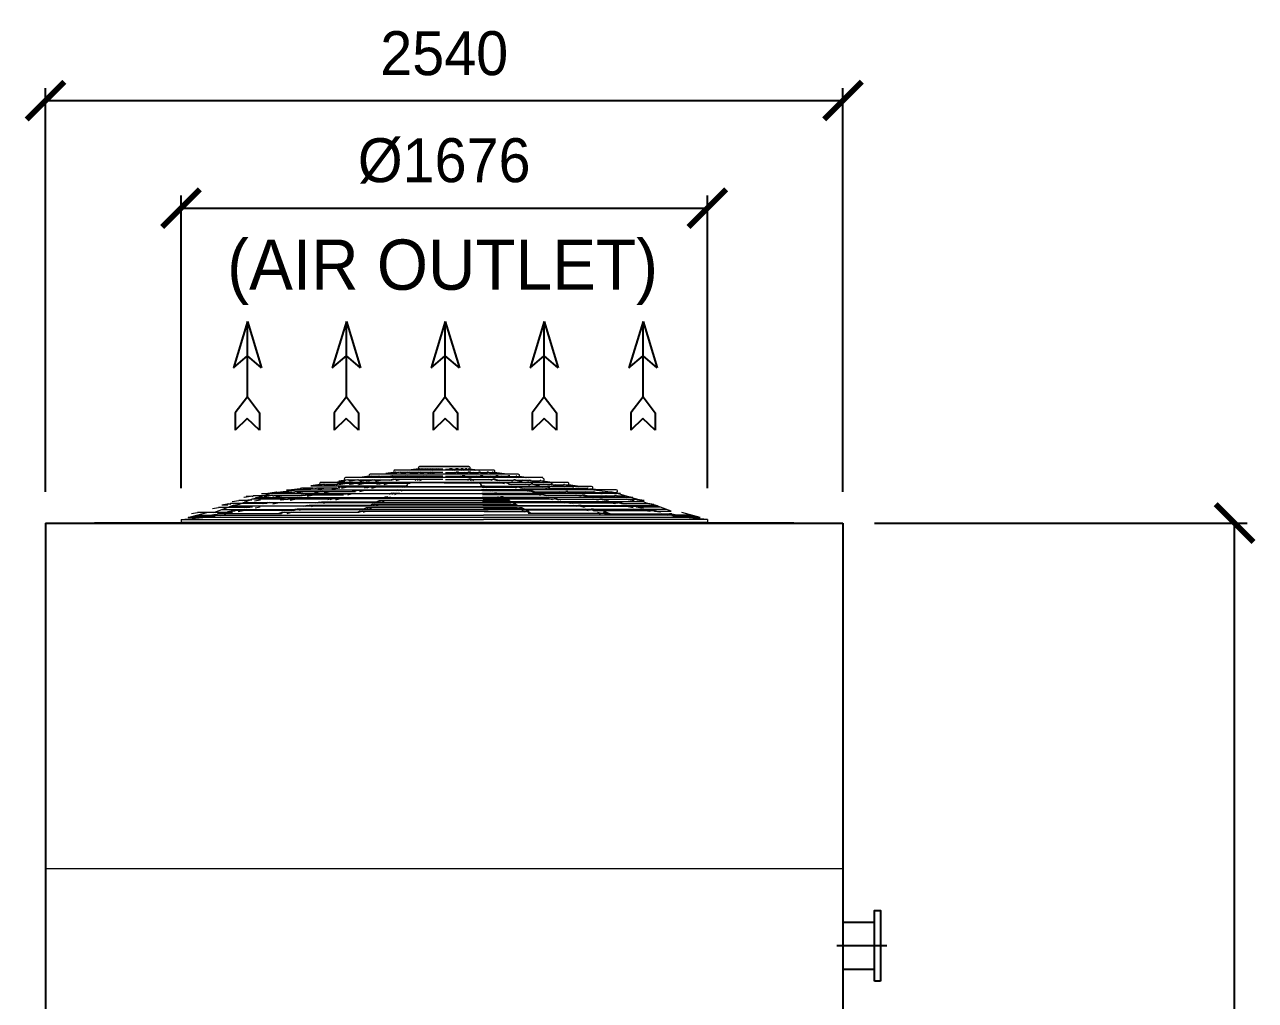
# Model space of a CAD drawing. Header units: millimetres. Extents: x 153470 to 191610, y 62385 to 83180.
# Drawn here: x 168216 to 172136, y 70321 to 73428 of the extents above; entities that cross this region are included whole.
import ezdxf
from ezdxf.enums import TextEntityAlignment as Align

# ---------------------------------------------------------------- set-up
doc = ezdxf.new("R2010")
doc.units = ezdxf.units.MM
doc.header["$LTSCALE"] = 30
doc.header["$MEASUREMENT"] = 0
doc.linetypes.add('CENTER', pattern=[2, 1.25, -0.25, 0.25, -0.25])
doc.layers.get('0').update_dxf_attribs({"linetype": 'CONTINUOUS'})
doc.layers.get('DEFPOINTS').update_dxf_attribs({"color": 143, "linetype": 'CONTINUOUS'})
for name, color, linetype in [('center', 1, 'CENTER'), ('냉각탑', 4, 'CONTINUOUS'), ('냉각탑_dim', 1, 'CONTINUOUS'), ('냉각탑_text', 3, 'CONTINUOUS')]:
    doc.layers.add(name, color=color, linetype=linetype)
doc.styles.add('HY울릉도L', font='')
doc.styles.add('돋움', font='')
doc.styles.get('HY울릉도L').set_extended_font_data('HY울릉도L')
doc.styles.get('돋움').set_extended_font_data('Dotum')
doc.dimstyles.new('성지DIM', dxfattribs={"dimtxt": 3.5, "dimasz": 3, "dimexe": 1, "dimexo": 2.5, "dimgap": 2, "dimtad": 1, "dimdec": 0, "dimzin": 3, "dimdsep": 46, "dimtxsty": 'HY울릉도L', "dimblk": 'ARCHTICK', "dimcen": -2, "dimclrd": 256, "dimclre": 256, "dimclrt": 7, "dimadec": 0, "dimazin": 0, "dimtfac": 1, "dimtdec": 0, "dimtofl": 0, "dimtmove": 0, "dimatfit": 3, "dimfxl": 0, "dimtolj": 1, "dimtzin": 0, "dimlwe": -1, "dimarcsym": 0})

# ---------------------------------------------------------------- blocks, each defined once
blk = doc.blocks.new('_ArchTick')
at = {"color": 0, "linetype": 'ByBlock', "const_width": 0.15}
blk.add_lwpolyline([(-0.5, -0.5), (0.5, 0.5)], dxfattribs=at)
blk = doc.blocks.new('*D44')
at = {"layer": 'DEFPOINTS', "color": 0, "transparency": 16777216}
for p in [(170822.6, 71840.8), (172069.7, 71840.8), (170777.6, 68260.8)]:
    blk.add_point(p, dxfattribs=at)
at = {"layer": '냉각탑_dim', "transparency": 16777216}
for p, q in [((170922.6, 71840.8), (172109.7, 71840.8)), ((170877.6, 68260.8), (172109.7, 68260.8))]:
    blk.add_line(p, q, dxfattribs=at)
at = {"layer": '냉각탑_dim', "lineweight": -2, "transparency": 16777216}
blk.add_line((172069.7, 68260.8), (172069.7, 71840.8), dxfattribs=at)
at = {"layer": '냉각탑_dim', "lineweight": -2, "transparency": 16777216, "xscale": 120, "yscale": 120, "zscale": 120}
for p, rotation in [((172069.7, 71840.8), 90), ((172069.7, 68260.8), 270)]:
    blk.add_blockref('_ArchTick', p, dxfattribs=dict(at, rotation=rotation))
at = {"layer": '냉각탑_dim', "color": 7, "transparency": 16777216, "insert": (171919.7, 70050.8), "char_height": 140, "attachment_point": 5, "rotation": 90, "style": 'HY울릉도L'}
blk.add_mtext('\\A1;3580', dxfattribs=at)
blk = doc.blocks.new('*D46')
at = {"layer": 'DEFPOINTS', "color": 0, "transparency": 16777216}
for p in [(170822.6, 73186.1), (168282.6, 71840.8), (170822.6, 71840.8)]:
    blk.add_point(p, dxfattribs=at)
at = {"layer": '냉각탑_dim', "transparency": 16777216}
for p, q in [((168282.6, 71940.8), (168282.6, 73226.1)), ((170822.6, 71940.8), (170822.6, 73226.1))]:
    blk.add_line(p, q, dxfattribs=at)
at = {"layer": '냉각탑_dim', "lineweight": -2, "transparency": 16777216}
blk.add_line((168282.6, 73186.1), (170822.6, 73186.1), dxfattribs=at)
at = {"layer": '냉각탑_dim', "lineweight": -2, "transparency": 16777216, "xscale": 120, "yscale": 120, "zscale": 120, "rotation": 180}
blk.add_blockref('_ArchTick', (168282.6, 73186.1), dxfattribs=at)
at = {"layer": '냉각탑_dim', "lineweight": -2, "transparency": 16777216, "xscale": 120, "yscale": 120, "zscale": 120}
blk.add_blockref('_ArchTick', (170822.6, 73186.1), dxfattribs=at)
at = {"layer": '냉각탑_dim', "color": 7, "transparency": 16777216, "insert": (169552.6, 73336.1), "char_height": 140, "attachment_point": 5, "style": 'HY울릉도L'}
blk.add_mtext('\\A1;2540', dxfattribs=at)
blk = doc.blocks.new('*D47')
at = {"layer": 'DEFPOINTS', "color": 0, "transparency": 16777216}
for p in [(170390.6, 72843.7), (168714.6, 71852.1), (170390.6, 71852.1)]:
    blk.add_point(p, dxfattribs=at)
at = {"layer": '냉각탑_dim', "transparency": 16777216}
for p, q in [((168714.6, 71952.1), (168714.6, 72883.7)), ((170390.6, 71952.1), (170390.6, 72883.7))]:
    blk.add_line(p, q, dxfattribs=at)
at = {"layer": '냉각탑_dim', "lineweight": -2, "transparency": 16777216}
blk.add_line((168714.6, 72843.7), (170390.6, 72843.7), dxfattribs=at)
at = {"layer": '냉각탑_dim', "lineweight": -2, "transparency": 16777216, "xscale": 120, "yscale": 120, "zscale": 120, "rotation": 180}
blk.add_blockref('_ArchTick', (168714.6, 72843.7), dxfattribs=at)
at = {"layer": '냉각탑_dim', "lineweight": -2, "transparency": 16777216, "xscale": 120, "yscale": 120, "zscale": 120}
blk.add_blockref('_ArchTick', (170390.6, 72843.7), dxfattribs=at)
at = {"layer": '냉각탑_dim', "color": 7, "transparency": 16777216, "insert": (169552.6, 72993.7), "char_height": 140, "attachment_point": 5, "style": 'HY울릉도L'}
blk.add_mtext('\\A1;Ø1676', dxfattribs=at)
blk = doc.blocks.new('화살표 IN OUT')
at = {"layer": '냉각탑_dim'}
for p, q in [((-163.5, 50), (-121.5, 0)), ((0, 0), (-163.5, 50)), ((-322.7, 43), (-383.9, 43)), ((-343.1, 0.5), (-383.9, 43)), ((-383.9, -43), (-343.1, 0.5)), ((-266.4, 0), (-322.7, 43)), ((-266.4, 0), (-322.7, -43)), ((-266.4, 0), (0, 0)), ((-163.5, -50), (-121.5, 0)), ((0, 0), (-163.5, -50)), ((-322.7, -43), (-383.9, -43))]:
    blk.add_line(p, q, dxfattribs=at)

msp = doc.modelspace()

# ---------------------------------------------------------------- linework, layer by layer
at = {"ltscale": 500}
for p, q in [((168282.6, 71840.8), (170822.6, 71840.8)), ((168282.6, 71840.8), (168282.6, 68260.8)), ((170666, 71840.8), (168439.2, 71840.8)), ((170822.6, 71840.8), (170822.6, 68260.8))]:
    msp.add_line(p, q, dxfattribs=at)
at = {"lineweight": 18, "ltscale": 500}
msp.add_line((168282.6, 70740.8), (170822.6, 70740.8), dxfattribs=at)
at = {"color": 3}
for p, q in [((170822.6, 70569.8), (170922.6, 70569.8)), ((170922.6, 70419.8), (170822.6, 70419.8)), ((170942.6, 70382.8), (170922.6, 70382.8))]:
    msp.add_line(p, q, dxfattribs=at)
msp.add_lwpolyline([(170922.6, 70382.8), (170922.6, 70607.3), (170942.6, 70607.3), (170942.6, 70382.8)], dxfattribs=at)
at = {"layer": 'center', "linetype": 'CENTER', "ltscale": 50}
msp.add_line((170962.6, 70494.8), (170802.6, 70494.8), dxfattribs=at)
at = {"layer": '냉각탑', "linetype": 'Continuous', "lineweight": 15}
for p, q in [((169709.8, 72009.6), (169395.4, 72009.6)), ((169471.1, 72014.1), (169438.9, 72009.6)), ((169472.9, 72014.1), (169441.7, 72009.6)), ((169474.9, 72014.1), (169443.8, 72009.6)), ((169480.1, 72014.1), (169452.1, 72009.6)), ((169484, 72014.1), (169456.1, 72009.6)), ((169492.2, 72014.1), (169469.4, 72009.6)), ((169471.1, 72014.1), (169471.3, 72013.9)), ((169631.2, 72020.6), (169474, 72020.6)), ((169474, 72020.6), (169631.2, 72020.6)), ((169497.8, 72014.1), (169475, 72009.6)), ((169508.4, 72014.1), (169492.3, 72009.6)), ((169515.3, 72014.1), (169499.1, 72009.6)), ((169503.5, 72012.7), (169499.9, 72012.7)), ((169500.6, 72011.9), (169500.5, 72012.7)), ((169515.1, 72009.6), (169517.5, 72010.2)), ((169525.2, 72012.7), (169516.8, 72012.7)), ((169517.5, 72010.2), (169517.2, 72012.7)), ((169527.7, 72014.1), (169519.4, 72009.6)), ((169535.3, 72014.1), (169527, 72009.6)), ((169527.7, 72014.1), (169535.3, 72014.1)), ((169535.2, 72009.6), (169536.5, 72010.2)), ((169548.7, 72012.7), (169536.1, 72012.7)), ((169536.5, 72010.2), (169536.3, 72012.7)), ((169556.5, 72012.7), (169569.1, 72012.7)), ((169568.8, 72010.2), (169568.9, 72012.7)), ((169570, 72009.6), (169568.8, 72010.2)), ((169569.9, 72014.1), (169578.2, 72009.6)), ((169577.5, 72014.1), (169569.9, 72014.1)), ((169577.5, 72014.1), (169585.8, 72009.6)), ((169580, 72012.7), (169588.4, 72012.7)), ((169587.7, 72010.2), (169588, 72012.7)), ((169590.1, 72009.6), (169587.7, 72010.2)), ((169590, 72014.1), (169606.1, 72009.6)), ((169596.8, 72014.1), (169612.9, 72009.6)), ((169601.7, 72012.7), (169605.3, 72012.7)), ((169604.6, 72011.9), (169604.7, 72012.7)), ((169607.5, 72014.1), (169630.3, 72009.6)), ((169613, 72014.1), (169635.8, 72009.6)), ((169621.2, 72014.1), (169649.1, 72009.6)), ((169625.1, 72014.1), (169653.1, 72009.6)), ((169630.3, 72014.1), (169661.5, 72009.6)), ((169632.3, 72014.1), (169663.5, 72009.6)), ((169634.1, 72014.1), (169633.9, 72013.9)), ((169634.1, 72014.1), (169666.3, 72009.6)), ((169667.3, 71970.5), (169159.7, 71970.5)), ((169159.7, 71970.5), (169437.9, 71970.5)), ((169235.6, 71974.7), (169205.7, 71970.5)), ((169245.4, 71978.7), (169216.5, 71974.5)), ((169247.4, 71978.7), (169218.5, 71974.5)), ((169866.9, 71985.5), (169238.3, 71985.5)), ((169245.4, 71978.7), (169247.4, 71978.7)), ((169270.2, 71967.6), (169249.5, 71963.4)), ((169269.6, 71977.6), (169250, 71977.6)), ((169276.1, 71978.7), (169250.2, 71974.5)), ((169280, 71978.7), (169254.1, 71974.5)), ((169275.7, 71967.6), (169255.1, 71963.4)), ((169276.1, 71978.7), (169280, 71978.7)), ((169320.3, 71977.6), (169282.4, 71977.6)), ((169314.1, 71989.8), (169283.4, 71985.5)), ((169283.5, 71974.5), (169302.7, 71977.6)), ((169321.2, 71989.8), (169291.6, 71985.5)), ((169323.2, 71989.8), (169293.6, 71985.5)), ((169325.7, 71978.7), (169304.5, 71974.5)), ((169331.2, 71978.7), (169310.1, 71974.5)), ((169788.4, 71996.5), (169316.8, 71996.5)), ((169344.1, 71989.8), (169317.5, 71985.5)), ((169321.2, 71989.8), (169323.2, 71989.8)), ((169348, 71989.8), (169321.4, 71985.5)), ((169336.9, 71988.7), (169325.9, 71988.7)), ((169386.9, 71977.6), (169333.1, 71977.6)), ((169334.1, 71974.5), (169349.8, 71977.6)), ((169351.5, 71967.6), (169336.9, 71963.4)), ((169358.3, 71967.6), (169343.7, 71963.4)), ((169344.1, 71989.8), (169348, 71989.8)), ((169350.3, 71985.5), (169369.5, 71988.7)), ((169375.3, 71988.7), (169350.4, 71988.7)), ((169351.5, 71967.6), (169358.3, 71967.6)), ((169381.2, 71989.8), (169359.5, 71985.5)), ((169392.6, 72001), (169361.1, 71996.5)), ((169386.7, 71991.8), (169365, 71987.5)), ((169397, 72003), (169366.6, 71998.5)), ((169399, 72003), (169368.7, 71998.5)), ((169390.7, 71980.7), (169375.7, 71976.5)), ((169381.2, 71991.8), (169386.7, 71991.8)), ((169397.5, 71980.7), (169382.5, 71976.5)), ((169412, 72003), (169384.8, 71998.5)), ((169388.6, 71987.5), (169404.2, 71990.7)), ((169416, 72003), (169388.7, 71998.5)), ((169425.8, 71990.7), (169388.7, 71990.7)), ((169390.7, 71980.7), (169397.5, 71980.7)), ((169392.6, 72003), (169393.3, 72002.4)), ((169397, 72003), (169399, 72003)), ((169464.8, 71979.6), (169398.8, 71979.6)), ((169399.5, 71976.5), (169410.6, 71979.6)), ((169404.2, 72001.7), (169401.9, 72001.7)), ((169412, 72003), (169416, 72003)), ((169436.7, 72003), (169414.4, 71998.5)), ((169429.9, 71991.8), (169414.6, 71987.5)), ((169430.2, 72001.7), (169418.5, 72001.7)), ((169442.2, 72003), (169420, 71998.5)), ((169436.7, 71991.8), (169421.4, 71987.5)), ((169429.9, 71991.8), (169436.7, 71991.8)), ((169436.7, 72003), (169442.2, 72003)), ((169438, 71987.5), (169449.1, 71990.7)), ((169484.9, 71990.7), (169438.1, 71990.7)), ((169443, 71998.5), (169458.7, 72001.7)), ((169464.6, 72001.7), (169444.3, 72001.7)), ((169552.6, 71968.7), (169445.1, 71968.7)), ((169469.2, 72003), (169453.5, 71998.5)), ((169466.8, 71980.7), (169459, 71976.5)), ((169476, 72003), (169460.3, 71998.5)), ((169474.3, 71980.7), (169466.6, 71976.5)), ((169466.8, 71980.7), (169474.3, 71980.7)), ((169469.2, 72003), (169476, 72003)), ((169548.7, 71979.6), (169475.1, 71979.6)), ((169475.4, 71976.5), (169481.1, 71979.6)), ((169476.6, 71998.5), (169487.7, 72001.7)), ((169505, 72001.7), (169477.4, 72001.7)), ((169487.1, 71991.8), (169479.1, 71987.5)), ((169494.7, 71991.8), (169486.7, 71987.5)), ((169487.1, 71991.8), (169494.7, 71991.8)), ((169495.3, 71987.5), (169501.1, 71990.7)), ((169548.7, 71990.7), (169495.4, 71990.7)), ((169507.4, 72003), (169499.2, 71998.5)), ((169515, 72003), (169506.8, 71998.5)), ((169507.4, 72003), (169515, 72003)), ((169515.3, 71998.5), (169521, 72001.7)), ((169548.7, 72001.7), (169515.7, 72001.7)), ((169552.6, 71968.7), (169660.1, 71968.7)), ((169556.5, 72001.7), (169589.5, 72001.7)), ((169556.5, 71990.7), (169609.8, 71990.7)), ((169556.5, 71979.6), (169630.2, 71979.6)), ((169589.9, 71998.5), (169584.2, 72001.7)), ((169590.2, 72003), (169598.4, 71998.5)), ((169597.8, 72003), (169590.2, 72003)), ((169597.8, 72003), (169606, 71998.5)), ((169600.2, 72001.7), (169627.8, 72001.7)), ((169609.9, 71987.5), (169604.1, 71990.7)), ((169610.5, 71991.8), (169618.5, 71987.5)), ((169618.1, 71991.8), (169610.5, 71991.8)), ((169628.6, 71998.5), (169617.5, 72001.7)), ((169618.1, 71991.8), (169626.1, 71987.5)), ((169620.3, 71990.7), (169667.1, 71990.7)), ((169629.8, 71976.5), (169624.1, 71979.6)), ((169629.2, 72003), (169644.9, 71998.5)), ((169636, 72003), (169629.2, 72003)), ((169630.9, 71980.7), (169638.6, 71976.5)), ((169638.4, 71980.7), (169630.9, 71980.7)), ((169636, 72003), (169651.7, 71998.5)), ((169638.4, 71980.7), (169646.2, 71976.5)), ((169640.4, 71979.6), (169706.4, 71979.6)), ((169640.6, 72001.7), (169660.9, 72001.7)), ((169662.2, 71998.5), (169646.5, 72001.7)), ((169667.2, 71987.5), (169656.1, 71990.7)), ((169661.5, 71968.6), (169745.7, 71968.6)), ((169663, 72003), (169685.2, 71998.5)), ((169668.5, 72003), (169663, 72003)), ((169945.5, 71970.5), (169667.3, 71970.5)), ((169668.5, 72003), (169690.8, 71998.5)), ((169668.5, 71991.8), (169683.8, 71987.5)), ((169675.3, 71991.8), (169668.5, 71991.8)), ((169675, 72001.7), (169686.7, 72001.7)), ((169675.3, 71991.8), (169690.6, 71987.5)), ((169679.4, 71990.7), (169716.5, 71990.7)), ((169689.2, 72003), (169716.5, 71998.5)), ((169693.2, 72003), (169689.2, 72003)), ((169693.2, 72003), (169720.4, 71998.5)), ((169705.7, 71976.5), (169694.6, 71979.6)), ((169701, 72001.7), (169703.4, 72001.7)), ((169716.6, 71987.5), (169701, 71990.7)), ((169706.2, 72003), (169736.5, 71998.5)), ((169708.2, 72003), (169706.2, 72003)), ((169707.7, 71980.7), (169722.7, 71976.5)), ((169714.5, 71980.7), (169707.7, 71980.7)), ((169708.2, 72003), (169738.6, 71998.5)), ((169712.6, 72003), (169711.9, 72002.4)), ((169712.6, 72003), (169744.1, 71998.5)), ((169714.5, 71980.7), (169729.5, 71976.5)), ((169718.3, 71977.6), (169772.1, 71977.6)), ((169718.5, 71991.8), (169740.2, 71987.5)), ((169724, 71991.8), (169718.5, 71991.8)), ((169724, 71991.8), (169745.7, 71987.5)), ((169729.9, 71990.7), (169754.8, 71990.7)), ((169744.2, 71965.4), (169733.1, 71968.6)), ((169755, 71987.5), (169735.8, 71990.7)), ((169746.9, 71969.6), (169761.5, 71965.4)), ((169753.8, 71969.6), (169746.9, 71969.6)), ((169753.8, 71967.6), (169768.3, 71963.4)), ((169771.1, 71974.5), (169755.5, 71977.6)), ((169761.1, 71991.8), (169757.2, 71991.8)), ((169757.2, 71989.8), (169783.8, 71985.5)), ((169761.1, 71989.8), (169787.7, 71985.5)), ((169768.3, 71988.7), (169779.3, 71988.7)), ((169774, 71978.7), (169795.1, 71974.5)), ((169779.5, 71978.7), (169800.7, 71974.5)), ((169782, 71989.8), (169811.6, 71985.5)), ((169784, 71989.8), (169782, 71989.8)), ((169784, 71989.8), (169813.7, 71985.5)), ((169784.9, 71977.6), (169822.8, 71977.6)), ((169791.1, 71989.8), (169821.8, 71985.5)), ((169821.7, 71974.5), (169802.5, 71977.6)), ((169825.2, 71976.7), (169851.1, 71972.5)), ((169829.1, 71976.7), (169825.2, 71976.7)), ((169829.1, 71976.7), (169855, 71972.5)), ((169835.7, 71975.6), (169855.2, 71975.6)), ((169857.8, 71976.7), (169886.7, 71972.5)), ((169859.8, 71976.7), (169857.8, 71976.7)), ((169859.8, 71976.7), (169888.7, 71972.5)), ((169869.6, 71974.7), (169899.5, 71970.5)), ((168940.1, 71916.5), (169000.6, 71935.4)), ((168970.5, 71935.4), (169713.9, 71935.4)), ((169002.3, 71928.2), (168978.9, 71924.3)), ((169006.2, 71928.2), (168982.8, 71924.3)), ((169018, 71939.3), (168991.2, 71935.4)), ((169020, 71939.3), (168993.3, 71935.4)), ((169004.6, 71937.3), (169102.4, 71948.4)), ((169018, 71939.3), (169020, 71939.3)), ((169067.6, 71938.5), (169022.3, 71938.5)), ((169028, 71935.4), (169049.4, 71938.5)), ((169072.2, 71939.3), (169048.2, 71935.4)), ((169050.2, 71946.4), (169684.2, 71946.4)), ((169076.2, 71939.3), (169052.2, 71935.4)), ((169093.8, 71950.4), (169066.3, 71946.4)), ((169095.8, 71950.4), (169068.3, 71946.4)), ((169072.2, 71939.3), (169076.2, 71939.3)), ((169155.4, 71940.5), (169078.2, 71940.5)), ((169083.3, 71937.4), (169102.5, 71940.5)), ((169103.7, 71930.2), (169084.6, 71926.3)), ((169109.3, 71930.2), (169090.2, 71926.3)), ((169093.8, 71952.4), (169095.8, 71952.4)), ((169134.9, 71951.6), (169098.2, 71951.6)), ((169102.4, 71948.4), (169123.9, 71951.6)), ((169231.5, 71929.5), (169110.8, 71929.5)), ((169140.2, 71952.4), (169115.5, 71948.4)), ((169116.1, 71926.3), (169131.8, 71929.5)), ((169144.1, 71952.4), (169119.5, 71948.4)), ((169157.1, 71963.6), (169127.9, 71959.4)), ((169127.9, 71959.4), (169436.5, 71959.4)), ((169159.2, 71941.3), (169139.6, 71937.4)), ((169140.2, 71952.4), (169144.1, 71952.4)), ((169169.6, 71963.6), (169141.4, 71959.4)), ((169171.6, 71963.6), (169143.4, 71959.4)), ((169164.8, 71941.3), (169145.2, 71937.4)), ((169210.4, 71951.6), (169146.2, 71951.6)), ((169150.1, 71948.4), (169169.3, 71951.6)), ((169163, 71962.6), (169159.7, 71962.6)), ((169270.3, 71940.5), (169166.4, 71940.5)), ((169169.6, 71963.6), (169171.6, 71963.6)), ((169170.6, 71937.4), (169186.3, 71940.5)), ((169202.2, 71962.6), (169174.1, 71962.6)), ((169176.9, 71959.4), (169198.3, 71962.6)), ((169208.1, 71963.6), (169182.9, 71959.4)), ((169212.1, 71963.6), (169186.8, 71959.4)), ((169214.7, 71952.4), (169194.6, 71948.4)), ((169220.2, 71952.4), (169200.1, 71948.4)), ((169208.1, 71963.6), (169212.1, 71963.6)), ((169265.4, 71966.6), (169214.3, 71966.6)), ((169216.8, 71963.4), (169236, 71966.6)), ((169233.8, 71934.2), (169220.3, 71930.3)), ((169309.2, 71955.6), (169222, 71955.6)), ((169225.1, 71952.4), (169240.8, 71955.6)), ((169240.6, 71934.2), (169227.1, 71930.3)), ((169233.8, 71934.2), (169240.6, 71934.2)), ((169707.5, 71933.5), (169241.7, 71933.5)), ((169245.4, 71930.3), (169256.5, 71933.5)), ((169273, 71945.3), (169259.1, 71941.4)), ((169279.8, 71945.3), (169265.9, 71941.4)), ((169273, 71945.3), (169279.8, 71945.3)), ((169348, 71966.6), (169277.6, 71966.6)), ((169279.6, 71963.4), (169295.3, 71966.6)), ((169687.5, 71944.5), (169281, 71944.5)), ((169283.9, 71941.4), (169295, 71944.5)), ((169312.2, 71956.4), (169298, 71952.4)), ((169319, 71956.4), (169304.8, 71952.4)), ((169312.2, 71956.4), (169319, 71956.4)), ((169677.4, 71955.6), (169320.3, 71955.6)), ((169322.5, 71952.4), (169333.5, 71955.6)), ((169443.7, 71966.6), (169359.6, 71966.6)), ((169361, 71963.4), (169372.1, 71966.6)), ((169384.8, 71936), (169378.2, 71932.3)), ((169384.8, 71936), (169392.4, 71936)), ((169392.4, 71936), (169385.8, 71932.3)), ((169411.2, 71935.5), (169393.7, 71935.5)), ((169395.6, 71932.3), (169401.4, 71935.5)), ((169404.8, 71947), (169398.1, 71943.4)), ((169404.8, 71947), (169412.4, 71947)), ((169412.4, 71947), (169405.7, 71943.4)), ((169415.6, 71943.4), (169421.3, 71946.5)), ((169424.7, 71958), (169418.1, 71954.4)), ((169424.7, 71958), (169432.2, 71958)), ((169434.8, 71959.4), (169425.7, 71954.4)), ((169673.2, 71956.7), (169429.9, 71956.7)), ((169429.9, 71956.7), (169673.2, 71956.7)), ((170022.1, 71957.4), (169666.7, 71957.4)), ((170100.7, 71946.4), (169671.4, 71946.4)), ((170114, 71935.4), (169672.3, 71935.4)), ((169673, 71958), (169679.5, 71954.4)), ((169680.5, 71958), (169673, 71958)), ((169673.1, 71955.6), (169784.9, 71955.6)), ((169674.1, 71944.5), (169824.2, 71944.5)), ((169675, 71931.5), (169863.5, 71931.5)), ((169680.5, 71958), (169687.1, 71954.4)), ((169689.6, 71943.4), (169683.9, 71946.5)), ((169692.9, 71947), (169699.5, 71943.4)), ((169700.4, 71947), (169692.9, 71947)), ((169694, 71935.5), (169711.5, 71935.5)), ((169700.4, 71947), (169707.1, 71943.4)), ((169709.6, 71932.3), (169703.8, 71935.5)), ((169712.8, 71936), (169719.4, 71932.3)), ((169720.4, 71936), (169712.8, 71936)), ((169720.4, 71936), (169727, 71932.3)), ((169757.2, 71964.6), (169827.7, 71964.6)), ((169782.7, 71952.4), (169771.7, 71955.6)), ((169786.2, 71956.4), (169800.4, 71952.4)), ((169793, 71956.4), (169786.2, 71956.4)), ((169793, 71956.4), (169807.2, 71952.4)), ((169796, 71953.6), (169883.2, 71953.6)), ((169825.6, 71961.4), (169809.9, 71964.6)), ((169821.3, 71941.4), (169810.2, 71944.5)), ((169825.4, 71943.3), (169839.3, 71939.4)), ((169832.2, 71943.3), (169825.4, 71943.3)), ((169829.5, 71965.6), (169850.1, 71961.4)), ((169832.2, 71943.3), (169846.1, 71939.4)), ((169834.9, 71940.5), (169938.8, 71940.5)), ((169835, 71965.6), (169855.7, 71961.4)), ((169839.9, 71964.6), (169890.9, 71964.6)), ((169859.8, 71928.3), (169848.7, 71931.5)), ((169880.1, 71950.4), (169864.4, 71953.6)), ((169864.6, 71932.2), (169878.1, 71928.3)), ((169871.4, 71932.2), (169864.6, 71932.2)), ((169888.4, 71961.4), (169869.2, 71964.6)), ((169871.4, 71932.2), (169884.9, 71928.3)), ((169871.8, 71929.5), (169992.4, 71929.5)), ((169885, 71952.4), (169905.1, 71948.4)), ((169890.5, 71952.4), (169910.6, 71948.4)), ((169897.1, 71965.6), (169893.1, 71965.6)), ((169893.1, 71963.6), (169918.4, 71959.4)), ((169894.8, 71951.6), (169959, 71951.6)), ((169897.1, 71963.6), (169922.3, 71959.4)), ((169903, 71962.6), (169931.1, 71962.6)), ((169928.3, 71959.4), (169906.9, 71962.6)), ((169934.6, 71937.4), (169918.9, 71940.5)), ((169934.6, 71937.4), (169918.9, 71940.5)), ((169935.6, 71963.6), (169933.6, 71963.6)), ((169933.6, 71963.6), (169961.8, 71959.4)), ((169935.6, 71963.6), (169933.6, 71963.6)), ((169933.6, 71963.6), (169961.8, 71959.4)), ((169935.6, 71963.6), (169963.8, 71959.4)), ((169935.6, 71963.6), (169963.8, 71959.4)), ((169955.1, 71948.4), (169935.9, 71951.6)), ((169955.1, 71948.4), (169935.9, 71951.6)), ((169940.4, 71941.3), (169960, 71937.4)), ((169940.4, 71941.3), (169960, 71937.4)), ((169942.2, 71962.6), (169945.5, 71962.6)), ((169942.2, 71962.6), (169945.5, 71962.6)), ((169946, 71941.3), (169965.6, 71937.4)), ((169946, 71941.3), (169965.6, 71937.4)), ((169947.8, 71938.5), (170025, 71938.5)), ((169948.1, 71963.6), (169977.3, 71959.4)), ((169948.1, 71963.6), (169977.3, 71959.4)), ((169949.8, 71940.5), (170027, 71940.5)), ((169961.1, 71952.4), (169985.7, 71948.4)), ((169965, 71952.4), (169961.1, 71952.4)), ((169961.1, 71952.4), (169985.7, 71948.4)), ((169965, 71952.4), (169961.1, 71952.4)), ((169963, 71952.4), (169987.7, 71948.4)), ((169965, 71952.4), (169989.7, 71948.4)), ((169968.3, 71949.6), (170005, 71949.6)), ((169970.3, 71951.6), (170007, 71951.6)), ((169987.1, 71926.3), (169971.4, 71929.5)), ((169989.1, 71926.3), (169973.4, 71929.5)), ((170000.8, 71946.4), (169979.3, 71949.6)), ((170002.8, 71948.4), (169981.3, 71951.6)), ((169993.9, 71928.2), (170013, 71924.3)), ((169995.9, 71930.2), (170015, 71926.3)), ((169999.5, 71928.2), (170018.6, 71924.3)), ((170019.9, 71935.4), (170000.7, 71938.5)), ((170001.5, 71930.2), (170020.6, 71926.3)), ((170021.9, 71937.4), (170002.7, 71940.5)), ((170100.6, 71937.3), (170002.8, 71948.4)), ((170009.4, 71950.4), (170007.4, 71950.4)), ((170007.4, 71950.4), (170034.9, 71946.4)), ((170011.4, 71952.4), (170009.4, 71952.4)), ((170009.4, 71950.4), (170036.9, 71946.4)), ((170009.4, 71950.4), (170036.9, 71946.4)), ((170011.4, 71950.4), (170038.9, 71946.4)), ((170015.3, 71949.6), (170022.1, 71949.6)), ((170024.6, 71950.4), (170053, 71946.4)), ((170027, 71939.3), (170051, 71935.4)), ((170031, 71939.3), (170027, 71939.3)), ((170029, 71939.3), (170053, 71935.4)), ((170033, 71939.3), (170029, 71939.3)), ((170031, 71939.3), (170055, 71935.4)), ((170033, 71939.3), (170057, 71935.4)), ((170035.6, 71938.5), (170080.9, 71938.5)), ((170037.6, 71938.5), (170082.9, 71938.5)), ((170075.2, 71935.4), (170053.8, 71938.5)), ((170077.2, 71935.4), (170055.8, 71938.5)), ((170085.2, 71939.3), (170083.2, 71939.3)), ((170083.2, 71939.3), (170109.9, 71935.4)), ((170085.2, 71939.3), (170112, 71935.4)), ((170087.2, 71939.3), (170085.2, 71939.3)), ((170085.2, 71939.3), (170111.9, 71935.4)), ((170087.2, 71939.3), (170114, 71935.4)), ((170090.4, 71938.5), (170100.7, 71938.5)), ((170095, 71928.2), (170118.4, 71924.3)), ((170098.9, 71928.2), (170122.3, 71924.3)), ((170099, 71928.2), (170122.4, 71924.3)), ((170102.9, 71928.2), (170126.3, 71924.3)), ((170103, 71939.3), (170103, 71939.3)), ((170165.1, 71916.5), (170104.6, 71935.4)), ((168814.4, 71887.2), (168833.6, 71890.4)), ((168819.1, 71874.4), (168881.1, 71898.3)), ((168933.6, 71890.4), (168833.6, 71890.4)), ((168866.5, 71901.9), (168844.3, 71898.3)), ((168863.7, 71898.4), (168845.3, 71898.4)), ((168870.4, 71901.9), (168848.2, 71898.3)), ((168866.5, 71901.9), (168870.4, 71901.9)), ((168988.5, 71903.4), (168872, 71903.4)), ((168873.3, 71895.3), (169985.6, 71895.3)), ((168877.2, 71909.3), (168898.6, 71912.5)), ((168881.1, 71898.3), (168900.3, 71901.4)), ((168931, 71912.5), (168898.6, 71912.5)), ((168900.3, 71901.4), (168940.1, 71916.5)), ((168934.4, 71915), (168911.6, 71911.3)), ((168913.2, 71906.3), (169955.5, 71906.3)), ((168940.2, 71926.2), (168914.1, 71922.3)), ((168938.3, 71915), (168915.5, 71911.3)), ((168942.3, 71926.2), (168916.2, 71922.3)), ((168935.4, 71892.8), (168917.8, 71889.2)), ((168935.7, 71925.5), (168921.9, 71925.5)), ((168941, 71892.8), (168923.3, 71889.2)), ((168934.4, 71915), (168938.3, 71915)), ((169043.5, 71916.5), (168940.1, 71916.5)), ((168940.2, 71926.2), (168942.3, 71926.2)), ((169112.9, 71894.4), (168942.1, 71894.4)), ((168998.3, 71927.5), (168944.4, 71927.5)), ((168947.9, 71911.3), (168967.1, 71914.5)), ((168950.7, 71889.2), (168966.4, 71892.4)), ((168951.6, 71922.3), (168973, 71925.5)), ((168951.6, 71922.3), (169737.5, 71922.3)), ((168990.8, 71905.9), (168972.7, 71902.3)), ((168996.4, 71905.9), (168978.3, 71902.3)), ((169153.7, 71905.4), (168999.7, 71905.4)), ((169007.2, 71902.3), (169022.8, 71905.4)), ((169100.5, 71927.5), (169010.1, 71927.5)), ((169016.6, 71924.3), (169035.8, 71927.5)), ((169048.3, 71917), (169029.7, 71913.3)), ((169053.8, 71917), (169035.2, 71913.3)), ((169192.6, 71916.5), (169055.3, 71916.5)), ((169061.6, 71913.3), (169077.3, 71916.5)), ((169116.2, 71896.8), (169103.7, 71893.2)), ((169123, 71896.8), (169110.5, 71893.2)), ((169116.2, 71896.8), (169123, 71896.8)), ((169324, 71896.4), (169123.8, 71896.4)), ((169129.8, 71893.2), (169140.9, 71896.4)), ((169155.4, 71907.9), (169142.5, 71904.3)), ((169162.2, 71907.9), (169149.3, 71904.3)), ((169155.4, 71907.9), (169162.2, 71907.9)), ((169344.1, 71907.4), (169163.1, 71907.4)), ((169168.4, 71904.3), (169179.4, 71907.4)), ((169194.6, 71919), (169181.4, 71915.3)), ((169201.4, 71919), (169188.2, 71915.3)), ((169194.6, 71919), (169201.4, 71919)), ((169887.2, 71918.5), (169199.4, 71918.5)), ((169206.9, 71915.3), (169218, 71918.5)), ((169304.4, 71889.6), (169298.1, 71886.2)), ((169783.6, 71889.4), (169303.9, 71889.4)), ((169304.4, 71889.6), (169312, 71889.6)), ((169312, 71889.6), (169305.7, 71886.2)), ((169315.8, 71886.2), (169321.6, 71889.4)), ((169324.6, 71900.8), (169318.2, 71897.2)), ((169763.7, 71900.4), (169324, 71900.4)), ((169324.6, 71900.8), (169332.2, 71900.8)), ((169332.2, 71900.8), (169325.8, 71897.2)), ((169335.8, 71897.2), (169341.5, 71900.4)), ((169344.9, 71911.9), (169338.3, 71908.3)), ((169747.3, 71911.4), (169344.1, 71911.4)), ((169344.9, 71911.9), (169352.5, 71911.9)), ((169352.5, 71911.9), (169345.9, 71908.3)), ((169355.7, 71908.3), (169361.5, 71911.4)), ((169364.9, 71922.9), (169358.2, 71919.3)), ((169364.9, 71924.9), (169372.5, 71924.9)), ((169372.5, 71924.9), (169365.8, 71921.3)), ((169375.7, 71921.3), (169381.4, 71924.5)), ((170153.6, 71922.3), (169673.3, 71922.3)), ((170186.7, 71908.3), (169674.3, 71908.3)), ((170231.9, 71895.3), (169675.2, 71895.3)), ((169676, 71918.5), (169902.8, 71918.5)), ((169677, 71913.4), (169752.2, 71913.4)), ((169677.9, 71900.4), (169772.5, 71900.4)), ((169678.9, 71889.4), (169792.9, 71889.4)), ((169729.5, 71921.3), (169723.8, 71924.5)), ((169732.7, 71924.9), (169739.4, 71921.3)), ((169740.3, 71924.9), (169732.7, 71924.9)), ((169740.3, 71924.9), (169747, 71921.3)), ((169749.5, 71910.3), (169743.7, 71913.4)), ((169752.7, 71913.9), (169759.3, 71910.3)), ((169760.3, 71913.9), (169752.7, 71913.9)), ((169760.3, 71911.9), (169766.9, 71908.3)), ((169761.1, 71907.4), (169942.1, 71907.4)), ((169769.4, 71897.2), (169763.7, 71900.4)), ((169773, 71900.8), (169779.4, 71897.2)), ((169780.6, 71900.8), (169773, 71900.8)), ((169780.6, 71900.8), (169787, 71897.2)), ((169781.2, 71896.4), (169981.4, 71896.4)), ((169789.4, 71886.2), (169783.6, 71889.4)), ((169793.3, 71889.6), (169799.5, 71886.2)), ((169800.8, 71889.6), (169793.3, 71889.6)), ((169800.8, 71889.6), (169807.1, 71886.2)), ((169898.3, 71915.3), (169887.2, 71918.5)), ((169903.8, 71919), (169917, 71915.3)), ((169910.6, 71919), (169903.8, 71919)), ((169910.6, 71919), (169923.8, 71915.3)), ((169910.6, 71919), (169923.8, 71915.3)), ((169910.6, 71916.5), (170047.9, 71916.5)), ((169912.6, 71916.5), (170049.9, 71916.5)), ((169936.9, 71904.3), (169925.8, 71907.4)), ((169936.9, 71904.3), (169925.8, 71907.4)), ((169943, 71907.9), (169955.9, 71904.3)), ((169949.9, 71907.9), (169943, 71907.9)), ((169943, 71907.9), (169955.9, 71904.3)), ((169949.9, 71907.9), (169943, 71907.9)), ((169949.5, 71905.4), (170103.5, 71905.4)), ((169949.9, 71907.9), (169962.7, 71904.3)), ((169949.9, 71907.9), (169962.7, 71904.3)), ((169951.5, 71905.4), (170105.5, 71905.4)), ((169975.4, 71893.2), (169964.3, 71896.4)), ((169975.4, 71893.2), (169964.3, 71896.4)), ((169980.2, 71896.8), (169992.7, 71893.2)), ((169987.1, 71896.8), (169980.2, 71896.8)), ((169982.2, 71896.8), (169994.7, 71893.2)), ((169989.1, 71896.8), (169982.2, 71896.8)), ((169987.1, 71894.8), (169999.5, 71891.2)), ((169988.3, 71894.4), (170159.1, 71894.4)), ((169989.1, 71896.8), (170001.5, 71893.2)), ((169992.3, 71894.4), (170163.1, 71894.4)), ((170002.7, 71927.5), (170093.1, 71927.5)), ((170004.7, 71927.5), (170095.1, 71927.5)), ((170041.6, 71913.3), (170025.9, 71916.5)), ((170043.6, 71913.3), (170027.9, 71916.5)), ((170049.4, 71917), (170068, 71913.3)), ((170051.4, 71917), (170070, 71913.3)), ((170054.9, 71917), (170073.5, 71913.3)), ((170056.9, 71917), (170075.5, 71913.3)), ((170057.7, 71916.5), (170161.1, 71916.5)), ((170061.7, 71916.5), (170165.1, 71916.5)), ((170086.6, 71924.3), (170067.4, 71927.5)), ((170088.6, 71924.3), (170069.4, 71927.5)), ((170096, 71902.3), (170080.4, 71905.4)), ((170098, 71902.3), (170082.4, 71905.4)), ((170102.9, 71927.5), (170129.8, 71927.5)), ((170104.8, 71905.9), (170122.9, 71902.3)), ((170106.9, 71927.5), (170129.8, 71927.5)), ((170108.8, 71905.9), (170126.9, 71902.3)), ((170110.4, 71905.9), (170128.5, 71902.3)), ((170114.4, 71905.9), (170132.5, 71902.3)), ((170116.7, 71903.4), (170200.9, 71903.4)), ((170131.2, 71927), (170128.2, 71927.5)), ((170153.6, 71922.3), (170132.2, 71925.5)), ((170153.3, 71913.3), (170134.1, 71916.5)), ((170150.5, 71891.2), (170134.9, 71894.4)), ((170157.3, 71911.3), (170138.1, 71914.5)), ((170154.5, 71889.2), (170138.9, 71892.4)), ((170160.2, 71894.8), (170177.9, 71891.2)), ((170166.8, 71917), (170162.9, 71917)), ((170162.9, 71917), (170185.7, 71913.3)), ((170164.2, 71892.8), (170181.9, 71889.2)), ((170204.9, 71901.4), (170165.1, 71916.5)), ((170165.8, 71894.8), (170183.4, 71891.2)), ((170166.8, 71917), (170189.6, 71913.3)), ((170170.8, 71915), (170166.9, 71915)), ((170166.9, 71915), (170189.7, 71911.3)), ((170167.6, 71892.4), (170239.3, 71892.4)), ((170169.8, 71892.8), (170187.4, 71889.2)), ((170170.2, 71914.5), (170182.4, 71914.5)), ((170170.8, 71915), (170186.4, 71912.5)), ((170174.2, 71912.5), (170186.4, 71912.5)), ((170220.1, 71900.3), (170200.9, 71903.4)), ((170224.1, 71898.3), (170204.9, 71901.4)), ((170275.8, 71878.4), (170224.1, 71898.3)), ((168714.6, 71852.1), (168783.7, 71858.2)), ((168714.6, 71852.1), (169423.1, 71852.1)), ((168714.6, 71852.1), (168714.6, 71840.8)), ((168737.2, 71858.2), (168796.3, 71874.4)), ((169423.5, 71858.2), (168737.2, 71858.2)), ((168747.7, 71871.2), (168766.9, 71874.4)), ((168823.2, 71863.2), (168755.5, 71863.2)), ((168766.3, 71866.2), (169424, 71866.2)), ((168878.6, 71874.4), (168766.9, 71874.4)), ((168824.1, 71868.4), (168807.4, 71865.1)), ((168829.7, 71868.4), (168812.9, 71865.1)), ((169034.7, 71870.2), (168830.5, 71870.2)), ((168841.2, 71865.1), (168856.9, 71868.2)), ((168844.7, 71884.2), (169425, 71884.2)), ((168880, 71879.6), (168862.8, 71876.2)), ((168885.5, 71879.6), (168868.3, 71876.2)), ((169074, 71881.4), (168886.6, 71881.4)), ((168896.2, 71878.2), (168911.9, 71881.4)), ((169037.3, 71875.2), (169025.5, 71871.8)), ((169044.1, 71875.2), (169032.3, 71871.8)), ((169037.3, 71875.2), (169044.1, 71875.2)), ((169283.3, 71875), (169044.7, 71875)), ((169052.3, 71871.8), (169063.4, 71875)), ((169077, 71883.6), (169064.8, 71880.2)), ((169083.8, 71883.6), (169071.6, 71880.2)), ((169077, 71885.6), (169083.8, 71885.6)), ((169303.9, 71885.4), (169084.5, 71885.4)), ((169091.3, 71882.2), (169102.4, 71885.4)), ((169283.6, 71878.4), (169277.5, 71875.1)), ((169804, 71878.2), (169283.3, 71878.2)), ((169283.6, 71878.4), (169291.2, 71878.4)), ((169291.2, 71878.4), (169285.1, 71875.1)), ((169295.4, 71875.1), (169301.2, 71878.2)), ((169423.1, 71852.1), (169678.1, 71852.1)), ((169424, 71866.2), (169677.2, 71866.2)), ((169678.1, 71858.2), (169424, 71858.2)), ((169425, 71884.2), (169692.2, 71884.2)), ((170260.5, 71884.2), (169676.2, 71884.2)), ((170338.9, 71866.2), (169677.2, 71866.2)), ((170368, 71858.2), (169678.1, 71858.2)), ((170390.6, 71852.1), (169678.1, 71852.1)), ((169679.9, 71878.2), (169813.7, 71878.2)), ((169799.3, 71883.4), (170018.7, 71883.4)), ((169809.8, 71875.1), (169804, 71878.2)), ((169814, 71878.4), (169820.1, 71875.1)), ((169821.6, 71878.4), (169814, 71878.4)), ((169819.9, 71872.2), (170058.5, 71872.2)), ((169821.6, 71876.4), (169827.7, 71873.1)), ((170011.9, 71880.2), (170000.8, 71883.4)), ((170013.9, 71882.2), (170002.8, 71885.4)), ((170019.4, 71883.6), (170031.6, 71880.2)), ((170026.2, 71883.6), (170019.4, 71883.6)), ((170028.2, 71885.6), (170021.4, 71885.6)), ((170021.4, 71883.6), (170033.6, 71880.2)), ((170026.2, 71883.6), (170038.4, 71880.2)), ((170027.2, 71881.4), (170214.6, 71881.4)), ((170028.2, 71883.6), (170040.4, 71880.2)), ((170031.2, 71881.4), (170218.6, 71881.4)), ((170050.9, 71869.1), (170039.8, 71872.2)), ((170052.9, 71871.8), (170041.8, 71875)), ((170059.1, 71872.4), (170070.9, 71869.1)), ((170065.9, 71872.4), (170059.1, 71872.4)), ((170061.1, 71875.2), (170072.9, 71871.8)), ((170067.9, 71875.2), (170061.1, 71875.2)), ((170065.9, 71872.4), (170077.7, 71869.1)), ((170066.5, 71870.2), (170270.7, 71870.2)), ((170067.9, 71875.2), (170079.7, 71871.8)), ((170070.5, 71870.2), (170274.7, 71870.2)), ((170205, 71878.2), (170189.3, 71881.4)), ((170209, 71878.2), (170193.3, 71881.4)), ((170215.7, 71881.6), (170232.9, 71878.2)), ((170219.7, 71879.6), (170236.9, 71876.2)), ((170221.2, 71881.6), (170238.4, 71878.2)), ((170222.6, 71878.4), (170275.8, 71878.4)), ((170225.2, 71879.6), (170242.4, 71876.2)), ((170260, 71867.1), (170244.3, 71870.2)), ((170264, 71865.1), (170248.3, 71868.2)), ((170271.5, 71870.4), (170288.3, 71867.1)), ((170275.5, 71868.4), (170292.3, 71865.1)), ((170277.1, 71870.4), (170293.8, 71867.1)), ((170278, 71865.2), (170342.3, 71865.2)), ((170281.1, 71868.4), (170297.8, 71865.1)), ((170282, 71863.2), (170349.7, 71863.2)), ((170368, 71858.2), (170308.9, 71874.4)), ((170390.6, 71852.1), (170321.5, 71858.2)), ((170390.6, 71852.1), (170390.6, 71840.8)), ((168332.6, 71840.8), (170772.6, 71840.8)), ((168332.6, 71840.8), (170772.6, 71840.8)), ((170772.6, 71840.8), (168332.6, 71840.8)), ((168714.6, 71843.4), (170390.6, 71843.4)), ((168714.6, 71842.8), (170390.6, 71842.8))]:
    msp.add_line(p, q, dxfattribs=at)
at = {"layer": '냉각탑'}
msp.add_line((170525.9, 71840.8), (170772.6, 71840.8), dxfattribs=at)
at = {"layer": '냉각탑', "linetype": 'Continuous', "lineweight": 15, "flags": 128}
for points in [[(169472.9, 72014.1), (169474.6, 72014.1), (169474.9, 72014.1)], [(169474.9, 72014.1), (169475.4, 72013.6), (169475.7, 72013.4)], [(169480.1, 72014.1), (169483, 72014.1), (169484, 72014.1)], [(169492.2, 72014.1), (169495.4, 72014.1), (169497.8, 72014.1)], [(169508.4, 72014.1), (169510.6, 72014.1), (169515.3, 72014.1)], [(169515.3, 72014.1), (169515.5, 72013.6), (169516.1, 72013), (169516.7, 72012.7), (169516.9, 72012.8)], [(169535.3, 72014.1), (169535.4, 72013.6), (169535.7, 72013), (169536.1, 72012.7), (169536.1, 72012.8)], [(169569.9, 72014.1), (169569.8, 72013.6), (169569.5, 72013), (169569.1, 72012.7), (169569.1, 72012.8)], [(169590, 72014.1), (169589.7, 72013.6), (169589.1, 72013), (169588.5, 72012.7), (169588.3, 72012.8)], [(169596.8, 72014.1), (169594.6, 72014.1), (169590, 72014.1)], [(169613, 72014.1), (169609.8, 72014.1), (169607.5, 72014.1)], [(169625.1, 72014.1), (169622.2, 72014.1), (169621.2, 72014.1)], [(169630.3, 72014.1), (169629.8, 72013.6), (169629.5, 72013.4)], [(169632.3, 72014.1), (169630.6, 72014.1), (169630.3, 72014.1)], [(169270.2, 71967.6), (169271.7, 71967.6), (169275.7, 71967.6)], [(169314.1, 71989.8), (169314.3, 71989.6), (169315.4, 71989)], [(169325.7, 71978.7), (169327.4, 71978.7), (169331.2, 71978.7)], [(169358.3, 71967.6), (169358.8, 71966.9), (169359.4, 71966.6), (169359.7, 71966.6)], [(169436.7, 71991.8), (169436.9, 71991.6), (169437.4, 71990.9), (169438.1, 71990.7), (169438.3, 71990.7)], [(169474.3, 71980.7), (169474.6, 71980.1), (169474.9, 71979.7), (169475.1, 71979.7)], [(169476, 72003), (169476.5, 72002.2), (169477.1, 72001.7), (169477.5, 72001.8)], [(169494.7, 71991.8), (169494.8, 71991.5), (169495.1, 71990.9), (169495.4, 71990.7), (169495.4, 71990.7)], [(169515, 72003), (169515.1, 72002.4), (169515.4, 72001.9), (169515.8, 72001.7)], [(169590.2, 72003), (169590.1, 72002.4), (169589.8, 72001.9), (169589.4, 72001.7)], [(169610.5, 71991.8), (169610.4, 71991.5), (169610.1, 71990.9), (169609.8, 71990.7), (169609.8, 71990.7)], [(169629.2, 72003), (169628.7, 72002.2), (169628.1, 72001.7), (169627.7, 72001.8)], [(169630.9, 71980.7), (169630.6, 71980.1), (169630.3, 71979.7), (169630.1, 71979.7)], [(169668.5, 71991.8), (169668.3, 71991.6), (169667.8, 71990.9), (169667.1, 71990.7), (169667, 71990.7)], [(169746.9, 71969.6), (169746.4, 71968.9), (169745.8, 71968.6), (169745.5, 71968.6)], [(169779.5, 71978.7), (169777.8, 71978.7), (169774, 71978.7)], [(169791.1, 71989.8), (169790.9, 71989.6), (169789.8, 71989)], [(169004.3, 71928.2), (169005.3, 71928.2), (169008.2, 71928.2)], [(169103.7, 71930.2), (169105.6, 71930.2), (169109.3, 71930.2)], [(169109.3, 71930.2), (169109.9, 71929.7), (169110.9, 71929.5), (169111, 71929.5)], [(169159.2, 71941.3), (169161.8, 71941.3), (169164.8, 71941.3)], [(169214.7, 71956.4), (169216.2, 71956.4), (169220.2, 71956.4)], [(169240.6, 71934.2), (169241, 71933.7), (169241.7, 71933.5), (169241.8, 71933.5)], [(169319, 71956.4), (169319.4, 71955.9), (169320.1, 71955.6), (169320.4, 71955.6)], [(169392.4, 71936), (169392.6, 71935.7), (169392.9, 71935.5), (169392.9, 71935.5)], [(169412.4, 71947), (169412.5, 71946.7), (169412.9, 71946.5), (169412.9, 71946.5)], [(169692.9, 71947), (169692.7, 71946.7), (169692.4, 71946.5), (169692.3, 71946.5)], [(169712.8, 71936), (169712.6, 71935.7), (169712.3, 71935.5), (169712.3, 71935.5)], [(169786.2, 71956.4), (169785.8, 71955.9), (169785.1, 71955.6), (169784.8, 71955.6)], [(169835, 71965.6), (169833.5, 71965.6), (169829.5, 71965.6)], [(169864.6, 71932.2), (169864.2, 71931.7), (169863.6, 71931.5), (169863.4, 71931.5)], [(169890.5, 71954.4), (169889, 71954.4), (169885, 71954.4)], [(169946, 71941.3), (169943.4, 71941.3), (169940.4, 71941.3)], [(169946, 71941.3), (169943.4, 71941.3), (169940.4, 71941.3)], [(169993.9, 71930.2), (169993.3, 71929.7), (169992.4, 71929.5), (169992.2, 71929.5)], [(169999.5, 71928.2), (169997.6, 71928.2), (169993.9, 71928.2)], [(169995.9, 71930.2), (169995.3, 71929.7), (169994.4, 71929.5), (169994.2, 71929.5)], [(170001.5, 71930.2), (169999.6, 71930.2), (169995.9, 71930.2)], [(170098.9, 71928.2), (170097.9, 71928.2), (170095, 71928.2)], [(170100.9, 71928.2), (170099.9, 71928.2), (170097, 71928.2)], [(170103, 71939.3), (170102, 71938.8), (170100.7, 71938.5), (170100.7, 71938.5)], [(168935.4, 71892.8), (168938, 71892.8), (168941, 71892.8)], [(168938.3, 71915), (168938.9, 71914.7), (168940.1, 71914.5), (168940.2, 71914.5)], [(168941, 71892.8), (168941.6, 71892.5), (168942.2, 71892.4)], [(168942.3, 71926.2), (168943.2, 71925.7), (168944.4, 71925.5), (168944.5, 71925.5)], [(168992.8, 71905.9), (168995.4, 71905.9), (168998.4, 71905.9)], [(168998.4, 71905.9), (168998.9, 71905.6), (168999.8, 71905.4), (168999.8, 71905.4)], [(169048.3, 71917), (169050.2, 71917), (169053.8, 71917)], [(169053.8, 71917), (169054.5, 71916.6), (169055.4, 71916.5)], [(169123, 71896.8), (169123.5, 71896.4), (169123.9, 71896.4)], [(169162.2, 71907.9), (169162.4, 71907.6), (169163.1, 71907.4), (169163.2, 71907.5)], [(169201.4, 71919), (169201.7, 71918.7), (169202.3, 71918.5), (169202.4, 71918.5)], [(169312, 71889.6), (169312, 71889.5), (169312.4, 71889.4), (169312.4, 71889.4)], [(169332.2, 71900.8), (169332.3, 71900.7), (169332.6, 71900.4), (169332.7, 71900.4)], [(169352.5, 71911.9), (169352.7, 71911.6), (169353, 71911.4), (169353, 71911.4)], [(169372.5, 71924.9), (169372.6, 71924.7), (169373, 71924.5), (169373, 71924.5)], [(169732.7, 71924.9), (169732.6, 71924.7), (169732.2, 71924.5), (169732.2, 71924.5)], [(169752.7, 71913.9), (169752.5, 71913.6), (169752.2, 71913.4), (169752.2, 71913.4)], [(169773, 71900.8), (169772.9, 71900.7), (169772.6, 71900.4), (169772.5, 71900.4)], [(169793.3, 71889.6), (169793.2, 71889.5), (169792.8, 71889.4), (169792.8, 71889.4)], [(169903.8, 71919), (169903.5, 71918.7), (169902.9, 71918.5), (169902.8, 71918.5)], [(169943, 71907.9), (169942.8, 71907.6), (169942.1, 71907.4), (169942, 71907.5)], [(169943, 71907.9), (169942.8, 71907.6), (169942.1, 71907.4), (169942, 71907.5)], [(169982.2, 71896.8), (169981.7, 71896.4), (169981.3, 71896.4)], [(169982.2, 71896.8), (169981.7, 71896.4), (169981.3, 71896.4)], [(170049.4, 71917), (170048.7, 71916.6), (170047.8, 71916.5)], [(170054.9, 71917), (170053, 71917), (170049.4, 71917)], [(170051.4, 71917), (170050.7, 71916.6), (170049.8, 71916.5)], [(170056.9, 71917), (170055, 71917), (170051.4, 71917)], [(170104.8, 71905.9), (170104.3, 71905.6), (170103.4, 71905.4), (170103.4, 71905.4)], [(170110.4, 71905.9), (170107.8, 71905.9), (170104.8, 71905.9)], [(170106.8, 71905.9), (170106.3, 71905.6), (170105.4, 71905.4), (170105.4, 71905.4)], [(170112.4, 71905.9), (170109.8, 71905.9), (170106.8, 71905.9)], [(170160.2, 71894.8), (170159.6, 71894.5), (170159, 71894.4)], [(170165.8, 71894.8), (170163.2, 71894.8), (170160.2, 71894.8)], [(170162.9, 71917), (170162.3, 71916.7), (170161.1, 71916.5), (170161, 71916.5)], [(170164.2, 71892.8), (170163.6, 71892.5), (170163, 71892.4)], [(170169.8, 71892.8), (170167.2, 71892.8), (170164.2, 71892.8)], [(170166.9, 71915), (170166.3, 71914.7), (170165.1, 71914.5), (170165, 71914.5)], [(168824.1, 71868.4), (168826.6, 71868.4), (168829.7, 71868.4)], [(168829.7, 71868.4), (168829.9, 71868.3), (168830.7, 71868.3)], [(168880, 71879.6), (168882.5, 71879.6), (168885.5, 71879.6)], [(168885.5, 71879.6), (168885.8, 71879.5), (168886.7, 71879.4)], [(169044.1, 71875.2), (169044.5, 71875.1), (169044.8, 71875.1)], [(169083.8, 71885.6), (169084, 71885.5), (169084.6, 71885.4)], [(169291.2, 71878.4), (169291.4, 71878.3), (169291.5, 71878.3)], [(169814, 71878.4), (169813.8, 71878.3), (169813.7, 71878.3)], [(170019.4, 71883.6), (170019.2, 71883.5), (170018.6, 71883.4)], [(170021.4, 71885.6), (170021.2, 71885.5), (170020.6, 71885.4)], [(170059.1, 71872.4), (170058.8, 71872.3), (170058.4, 71872.3)], [(170061.1, 71875.2), (170060.8, 71875.1), (170060.4, 71875.1)], [(170215.7, 71881.6), (170215.4, 71881.5), (170214.5, 71881.4)], [(170221.2, 71881.6), (170218.7, 71881.6), (170215.7, 71881.6)], [(170219.7, 71879.6), (170219.4, 71879.5), (170218.5, 71879.4)], [(170225.2, 71879.6), (170222.7, 71879.6), (170219.7, 71879.6)], [(170271.5, 71870.4), (170271.3, 71870.3), (170270.5, 71870.3)], [(170277.1, 71870.4), (170274.6, 71870.4), (170271.5, 71870.4)], [(170275.5, 71868.4), (170275.3, 71868.3), (170274.5, 71868.3)], [(170281.1, 71868.4), (170278.6, 71868.4), (170275.5, 71868.4)]]:
    msp.add_lwpolyline(points, dxfattribs=at)
at = {"layer": '냉각탑', "linetype": 'Continuous', "lineweight": 15}
for centre, radius, start, end in [((169395.4, 72005.6), 3.93, 90, 222.6344), ((169474, 72016.7), 3.93, 90, 220.8067), ((169486.2, 72015.4), 2.53, 209.5953, 263.5179), ((169500, 72015.2), 2.43, 205.4412, 269.6636), ((169605.3, 72015.2), 2.43, 270.3364, 334.5588), ((169619, 72015.4), 2.53, 276.4821, 330.4047), ((169631.2, 72016.7), 3.93, 319.1933, 90), ((169709.8, 72005.6), 3.93, 317.3656, 90), ((169159.7, 71966.5), 3.93, 90, 229.1468), ((169238.3, 71981.6), 3.93, 90, 226.9197), ((169238.3, 71981.5), 3.91, 226.5784, 270.5926), ((169250, 71981.2), 3.6, 224.9457, 274.3361), ((169277.6, 71968.8), 2.23, 215.2562, 273.6944), ((169282.3, 71980.7), 3.07, 220.9693, 271.714), ((169316.8, 71992.6), 3.93, 90, 224.8074), ((169325.8, 71992.2), 3.49, 222.3777, 275.7695), ((169333.1, 71979.9), 2.26, 212.4741, 273.4022), ((169350.4, 71991.7), 3.07, 218.3693, 274.0667), ((169388.7, 71993), 2.27, 209.6738, 274.3747), ((169399, 71981.2), 1.54, 197.8969, 269.0096), ((169401.7, 72005.1), 3.34, 218.5009, 277.1424), ((169418.4, 72004.8), 3.01, 216.1667, 271.695), ((169445.1, 71955.6), 13.1, 90, 180.0235), ((169444.2, 72003.9), 2.17, 204.8514, 276.5247), ((169660.1, 71955.6), 13.1, 5, 90), ((169661, 72003.9), 2.17, 263.4753, 335.1486), ((169686.8, 72004.8), 3.01, 268.305, 323.8333), ((169703.6, 72005.1), 3.34, 262.8576, 321.4991), ((169706.2, 71981.2), 1.54, 270.9904, 342.1031), ((169716.5, 71993), 2.27, 265.6253, 330.3262), ((169754.8, 71993.7), 3.07, 265.9333, 321.6307), ((169772.1, 71979.9), 2.26, 266.5978, 327.5259), ((169779.4, 71992.2), 3.49, 264.2305, 317.6223), ((169788.4, 71992.6), 3.93, 315.1926, 90), ((169822.9, 71980.7), 3.07, 268.286, 319.0307), ((169855.3, 71979.2), 3.6, 265.6639, 315.0543), ((169866.9, 71979.6), 3.93, 313.0803, 90), ((169866.9, 71979.5), 3.91, 269.4074, 313.4216), ((169945.5, 71966.5), 3.93, 310.8532, 90), ((169945.5, 71966.5), 3.93, 310.8532, 90), ((169009.8, 71929.7), 2.22, 224.6195, 282.5526), ((169021.9, 71941.2), 2.69, 225.6167, 281.114), ((169077.9, 71943), 2.4, 223.9054, 279.8718), ((169098.1, 71955.2), 3.59, 229.7689, 271.5196), ((169145.9, 71954), 2.43, 220.8814, 279.3614), ((169159.6, 71966.3), 3.7, 228.3322, 273.5608), ((169166.4, 71942.7), 2.21, 221.3017, 273.1809), ((169174, 71966.2), 3.57, 227.2198, 271.2611), ((169214.2, 71967.6), 2.97, 223.1748, 273.5199), ((169222, 71957.8), 2.24, 218.3305, 273.1954), ((169281, 71945.9), 1.4, 207.6192, 269.2984), ((169824.2, 71943.9), 1.4, 270.7016, 332.3808), ((169827.7, 71966.8), 2.23, 266.3056, 324.7438), ((169883.2, 71955.8), 2.24, 266.8046, 321.6695), ((169891, 71967.6), 2.97, 266.4801, 316.8252), ((169931.2, 71966.2), 3.57, 268.7389, 312.7802), ((169931.2, 71966.2), 3.57, 268.7389, 312.7802), ((169938.8, 71942.7), 2.21, 266.8191, 318.6983), ((169938.8, 71942.7), 2.21, 266.8191, 318.6983), ((169945.6, 71966.3), 3.7, 266.4392, 311.6678), ((169945.6, 71966.3), 3.7, 266.4392, 311.6678), ((169959.3, 71954), 2.43, 260.6386, 319.1186), ((169959.3, 71954), 2.43, 260.6386, 319.1186), ((170005.1, 71953.2), 3.59, 268.4804, 310.2311), ((170007.1, 71955.2), 3.59, 268.4804, 310.2311), ((170022.1, 71953.5), 3.93, 308.518, 90), ((170022.5, 71952.6), 3.04, 262.6258, 313.4491), ((170025.3, 71941), 2.4, 260.1282, 316.0946), ((170027.3, 71943), 2.4, 260.1282, 316.0946), ((170081.3, 71941.2), 2.69, 258.886, 314.3833), ((170083.3, 71941.2), 2.69, 258.886, 314.3833), ((170093.4, 71929.7), 2.22, 257.4474, 315.3805), ((170095.4, 71929.7), 2.22, 257.4474, 315.3805), ((170100.7, 71942.5), 3.93, 306.0704, 90), ((168871.7, 71903.3), 1.93, 228.849, 281.7422)]:
    msp.add_arc(centre, radius, start, end, dxfattribs=at)

# ---------------------------------------------------------------- block references
at = {"layer": '냉각탑_dim', "xscale": 0.9000000000014552, "yscale": 0.9000000000014552, "zscale": 0.9000000000014552, "rotation": 90}
for p in [(168926, 72482.5), (169241, 72482.5), (169556, 72482.5), (169871, 72482.5), (170186, 72482.5)]:
    msp.add_blockref('화살표 IN OUT', p, dxfattribs=at)

# ---------------------------------------------------------------- texts
at = {"layer": '냉각탑_text', "style": '돋움'}
msp.add_text('(AIR OUTLET)', height=160, dxfattribs=at).set_placement((169547.4, 72663.7), align=Align.MIDDLE_CENTER)

# ---------------------------------------------------------------- dimensions: what is measured, and where the dimension line sits
at = {"layer": '냉각탑_dim'}
dim = msp.add_linear_dim(base=(170822.6, 73186.1), p1=(168282.6, 71840.8), p2=(170822.6, 71840.8), dimstyle='성지DIM', override={"dimscale": 40}, dxfattribs=at)
dim.commit()
dim.dimension.update_dxf_attribs({"geometry": '*D46', "text_midpoint": (169552.6, 73336.1)})
dim = msp.add_linear_dim(base=(170390.6, 72843.7), p1=(168714.6, 71852.1), p2=(170390.6, 71852.1), text='Ø<>', dimstyle='성지DIM', override={"dimscale": 40}, dxfattribs=at)
dim.commit()
dim.dimension.update_dxf_attribs({"geometry": '*D47', "text_midpoint": (169552.6, 72993.7)})
dim = msp.add_linear_dim(base=(172069.7, 71840.8), p1=(170777.6, 68260.8), p2=(170822.6, 71840.8), angle=90, dimstyle='성지DIM', override={"dimscale": 40}, dxfattribs=at)
dim.commit()
dim.dimension.update_dxf_attribs({"geometry": '*D44', "text_midpoint": (171919.7, 70050.8)})

doc.saveas('drawing.dxf')
